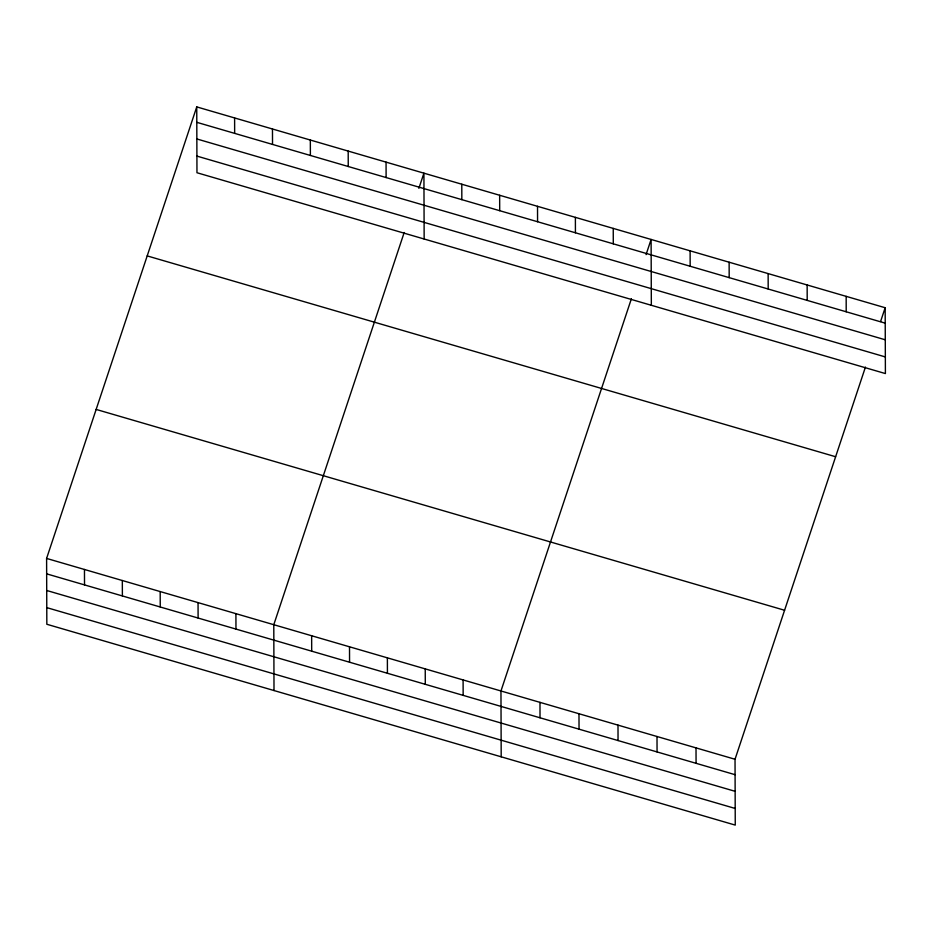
<?xml version="1.0" encoding="UTF-8"?>
<svg xmlns="http://www.w3.org/2000/svg" width="932" height="932" viewBox="0 0 932 932"><rect width="100%" height="100%" fill="white"/><g stroke="black" fill="none" stroke-linecap="round" stroke-linejoin="round"><path stroke-width="1.4" d="M865.444 367.068L735.033 759.265L735.255 825.1L46.833 624.265L46.6 558.431L196.745 106.9L885.167 307.735L885.4 373.569L196.967 172.735L196.745 106.9M404.197 232.499L273.787 624.708L274.008 690.542M418.876 188.357L423.92 173.177L424.153 239.011M631.383 298.776L500.962 690.985L501.195 756.819M646.062 254.634L651.107 239.454L651.34 305.288M880.577 321.528L885.167 307.735M196.792 122.325L885.225 323.159M196.85 138.961L885.284 339.796M196.908 156.098L885.342 356.933M147.198 255.904L835.62 456.738M96.147 409.428L784.581 610.262M46.6 558.431L735.033 759.265M46.658 573.856L735.08 774.69M46.717 590.492L735.138 791.326M46.775 607.629L735.197 808.463M846.163 296.353L846.209 311.777M807.147 284.971L807.205 300.395M768.143 273.6L768.189 289.013M729.127 262.218L729.185 277.631M696.018 747.883L696.076 763.308M690.111 250.836L690.169 266.249M657.002 736.513L657.06 751.926M617.998 725.131L618.044 740.544M613.244 228.41L613.291 243.823M578.982 713.749L579.04 729.162M575.382 217.366L575.428 232.779M539.977 702.367L540.024 717.791M537.519 206.31L537.566 221.734M499.645 195.266L499.703 210.69M461.783 184.221L461.841 199.646M463.099 679.941L463.157 695.354M425.237 668.896L425.295 684.309M386.058 162.133L386.116 177.546M387.374 657.852L387.421 673.265M348.195 151.089L348.253 166.502M349.512 646.796L349.558 662.221M310.333 140.033L310.391 155.458M311.649 635.752L311.696 651.177M272.47 128.989L272.528 144.413M234.608 117.945L234.654 133.369M235.912 613.664L235.971 629.088M198.05 602.62L198.108 618.033M160.188 591.575L160.246 606.988M122.325 580.519L122.383 595.944M84.463 569.475L84.521 584.9"/></g></svg>
